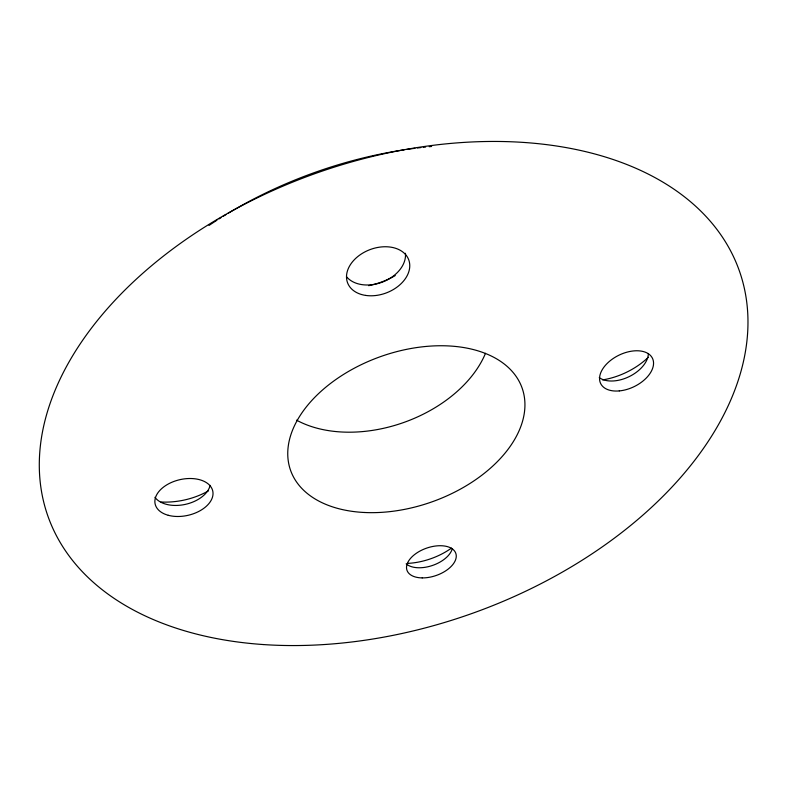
<?xml version="1.0" encoding="UTF-8"?>
<svg xmlns="http://www.w3.org/2000/svg" width="787" height="787" viewBox="0 0 787 787"><rect width="100%" height="100%" fill="white"/><g stroke="black" fill="none" stroke-linecap="round" stroke-linejoin="round"><path stroke-width="1.18" d="M209.008 225.446A322.867 210.257 -19.6 0 1 216.946 220.232M218.963 218.953A322.867 210.257 -19.6 0 1 220.99 217.674M223.026 216.405A322.867 210.257 -19.6 0 1 226.095 214.526M228.161 213.277A322.867 210.257 -19.6 0 1 404.223 149.805M406.604 149.451A322.867 210.257 -19.6 0 1 414.946 148.3M417.326 148.005A322.867 210.257 -19.6 0 1 420.888 147.572M423.249 147.307A322.867 210.257 -19.6 0 1 425.619 147.061M429.19 146.697A322.867 210.257 -19.6 0 1 431.62 146.471M648.311 357.288A56.605 35.228 -26.2 0 1 602.567 379.895M395.241 275.568A64.003 46.443 -20.8 0 1 368.641 285.671M451.472 548.096A50.86 29.335 -19.1 0 1 407.764 563.384M208.535 490.813A57.982 36.881 -12.5 0 1 160.971 501.998M648.36 353.481A28.637 17.511 -26 0 1 629.266 376.579A28.637 17.511 -26 0 1 599.251 377.593M405.433 253.266A32.434 23.157 -20.7 0 1 383.023 281.864A32.434 23.157 -20.7 0 1 346.526 276.719M452.25 548.824A25.705 14.55 -19.1 0 1 431.847 565.676A25.705 14.55 -19.1 0 1 406.161 563.817M210.139 485.363A29.345 18.337 -12.7 0 1 185.201 504.408A29.345 18.337 -12.7 0 1 154.941 497.305M485.5 353.294A117.007 78.454 -19.6 0 1 296.551 420.15M263.163 644.543A366.831 233.513 -19.6 0 0 744.177 287.589A366.831 233.513 -19.6 0 0 173.563 248.367A366.831 233.513 -19.6 0 0 263.163 644.543M168.251 515.288A29.532 18.288 -12.8 0 0 212.992 494.384A29.532 18.288 -12.8 0 0 170.572 482.844A29.532 18.288 -12.8 0 0 168.251 515.288M365.621 295.41A32.661 23.128 -20.7 0 0 409.555 262.976A32.661 23.128 -20.7 0 0 359.236 255.441A32.661 23.128 -20.7 0 0 365.621 295.41M619.28 390.913A28.814 17.462 -26 0 0 652.718 358.872A28.814 17.462 -26 0 0 607.653 362.964A28.814 17.462 -26 0 0 619.28 390.913M422.196 577.904A25.843 14.491 -19.1 0 0 456.007 553.999A25.843 14.491 -19.1 0 0 415.959 553.536A25.843 14.491 -19.1 0 0 422.196 577.904M364.283 512.485A122.861 77.037 -19.6 0 0 523.404 392.32A122.861 77.037 -19.6 0 0 331.357 382.807A122.861 77.037 -19.6 0 0 364.283 512.485"/></g></svg>
